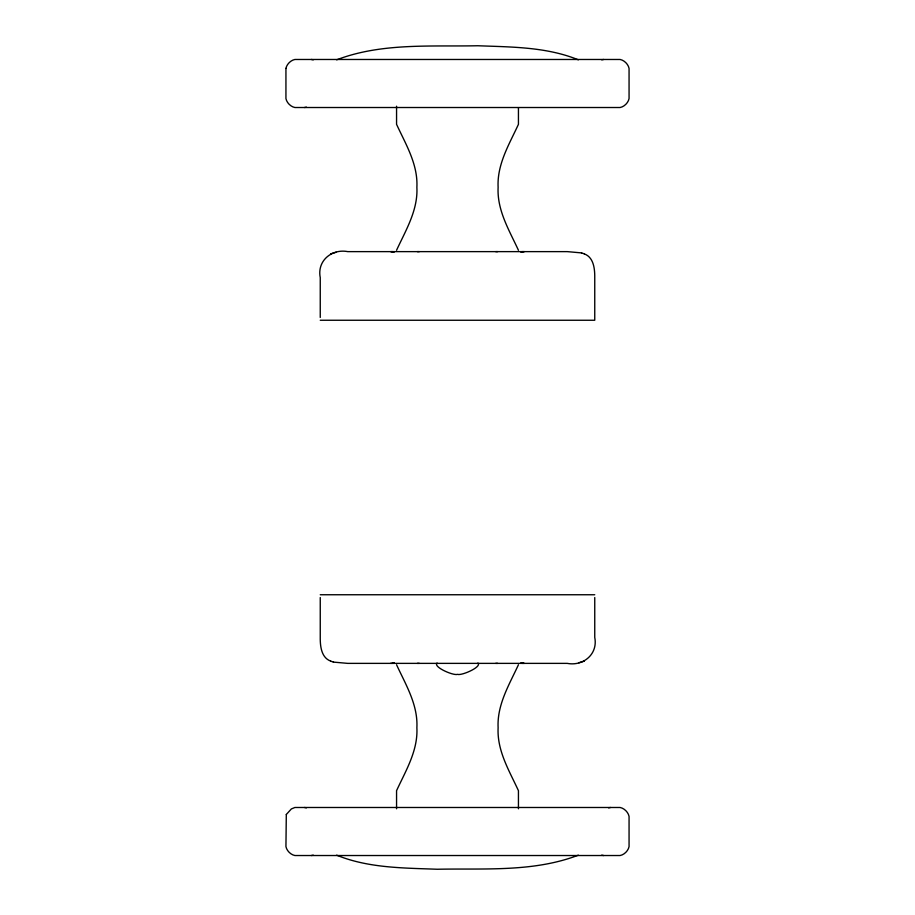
<?xml version="1.0" encoding="UTF-8"?>
<svg xmlns="http://www.w3.org/2000/svg" width="915" height="915" viewBox="0 0 915 915"><rect width="100%" height="100%" fill="white"/><g stroke="black" fill="none" stroke-linecap="round" stroke-linejoin="round"><path stroke-width="1.37" d="M320.25 317.459L320.25 277.622C316.865 260.741 331.893 248.56 347.757 251.625L567.243 251.625L581.666 252.917M396.561 106.22L396.561 124.326C405.677 144.135 418.063 164.277 416.885 187.289C418.063 210.301 405.677 230.443 396.561 250.253M518.439 107.615L518.439 124.326C509.323 144.135 496.937 164.277 498.115 187.289C496.937 210.301 509.323 230.443 518.439 250.253M518.439 664.748C509.323 684.557 496.937 704.699 498.115 727.711C496.937 750.723 509.323 770.865 518.439 790.674L518.439 808.78M333.334 662.094L347.757 663.375L567.243 663.375C583.107 666.44 598.136 654.259 594.75 637.378L594.75 597.541M336.64 59.83C381.429 42.65 430.736 46.734 477.767 45.75C511.519 47.042 546.587 46.848 578.36 59.83M578.36 855.17C533.571 872.35 484.264 868.266 437.233 869.25C403.481 867.958 368.413 868.152 336.64 855.17M336.137 252.266L330.601 253.878M578.863 662.735L584.399 661.122M304.501 107.513L306.422 107.147M601.704 59.841L603.614 59.475M311.386 855.525L313.296 855.159M608.578 807.854L610.499 807.488M523.391 251.636L521.779 251.671L524.444 251.636M390.556 663.364L393.221 663.329M495.736 251.636L497.657 251.625M417.343 663.375L419.264 663.364M584.239 253.878C593.755 257.275 594.842 268.93 594.75 277.622L594.75 320.25L320.25 320.25M320.25 594.75L594.75 594.75M320.25 597.541L320.25 637.378C320.159 646.07 321.245 657.725 330.761 661.122M437.073 663.043C432.749 666.829 453.314 675.899 457.5 674.355C461.686 675.899 482.251 666.829 477.927 663.043M417.343 251.625L419.264 251.636M495.736 663.364L497.657 663.375M391.609 251.636L393.221 251.671L390.556 251.636M523.391 663.364L521.779 663.329L524.444 663.364M311.386 59.475L313.296 59.841M601.704 855.159L603.614 855.525M304.501 807.488L306.422 807.854M581.505 252.917L584.399 253.878M330.601 661.122L333.495 662.094M396.561 664.748C405.677 684.557 418.063 704.699 416.885 727.711C418.063 750.723 405.677 770.865 396.561 790.674L396.561 808.78M285.938 68.396L285.938 98.591C286.75 102.743 290.718 106.712 294.882 107.513L620.118 107.513C624.282 106.712 628.25 102.743 629.062 98.591L629.062 68.396C628.25 64.244 624.282 60.276 620.118 59.475L294.882 59.475C290.718 60.276 286.75 64.244 285.938 68.396M286.303 814.499L285.938 846.604C286.75 850.756 290.718 854.724 294.882 855.525L620.118 855.525C624.282 854.724 628.25 850.756 629.062 846.604L629.062 816.409C628.25 812.257 624.282 808.288 620.118 807.488L294.882 807.488L291.359 808.94L286.303 814.499M521.378 251.842L520.807 252.002L522.888 251.671L521.378 251.842M394.193 662.998L392.112 663.329L394.228 662.998M392.935 251.728L392.1 251.671L394.228 252.002L392.924 251.728M522.9 663.329L520.772 662.998L522.888 663.329"/></g></svg>
